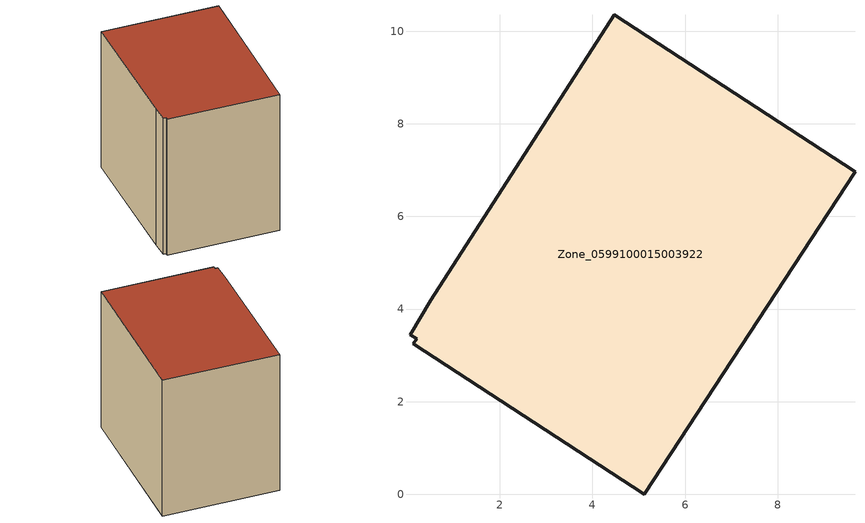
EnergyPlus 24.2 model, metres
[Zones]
Zone_0599100015003922
 floor ground (C_G): 0.51,4.19 4.47,10.36 9.67,6.97 5.12,0 0.12,3.25 0.2,3.36 0.07,3.44 z0.87
 wall outside (C_F): 5.12,0 9.67,6.97 4.47,10.36 0.51,4.19 0.07,3.44 0.2,3.36 0.12,3.25 5.12,0 z0.87:8.94
 roof outside (C_R): 0.12,3.25 5.12,0 9.67,6.97 4.47,10.36 0.51,4.19 0.07,3.44 0.2,3.36 z8.94
[BUILDING]
Pand.0599100015003922: North Axis=0; Terrain=City; Loads Convergence Tolerance Value=0.04; Temperature Convergence Tolerance Value=0.4; Solar Distribution=FullExterior; Maximum Number of Warmup Days=25; Minimum Number of Warmup Days=1
[Site:Location]
Rotterdam.The.Hague.AP_ZH_NLD Design_Conditions: Latitude=51.96; Longitude=4.45; Time Zone=1; Elevation=-4.5
[SITE:GROUNDTEMPERATURE:BUILDINGSURFACE]
18, 18, 18, 18, 18, 18, 18, 18, 18, 18, 18, 18
[MATERIAL] Thermal Absorptance=0.9; Solar Absorptance=0.7; Visible Absorptance=0.7
Name | Roughness | Thickness | Conductivity | Density | Specific Heat
G.TC.1965-1974 | MediumSmooth | 0.15 | 0.882353 | 540 | 1210
F.TC.1965-1974 | Rough | 0.3 | 0.697674 | 1920 | 840
R.TC.1965-1974 | MediumRough | 0.2 | 0.232558 | 1500 | 1000
[CONSTRUCTION]
C_G: G.TC.1965-1974
C_F: F.TC.1965-1974
C_R: R.TC.1965-1974
[ZONE]
Zone_0599100015003922: Type=1; Multiplier=1; Ceiling Height=Autocalculate; Volume=Autocalculate; Floor Area=autocalculate; Part of Total Floor Area=Yes
[ZONEINFILTRATION:DESIGNFLOWRATE]
Infil_Zone_0599100015003922: Zone or ZoneList or Space or SpaceList=Zone_0599100015003922; Schedule=AlwaysOn; Design Flow Rate Calculation Method=Flow/Area; Flow Rate per Floor Area=0.003; Constant Term Coefficient=1; Temperature Term Coefficient=0; Velocity Term Coefficient=0; Velocity Squared Term Coefficient=0
[HVACTEMPLATE:ZONE:IDEALLOADSAIRSYSTEM]
Zone_0599100015003922: Maximum Heating Supply Air Temperature=50; Minimum Cooling Supply Air Temperature=13; Maximum Heating Supply Air Humidity Ratio=0.0156; Minimum Cooling Supply Air Humidity Ratio=0.0077; Heating Limit=NoLimit; Cooling Limit=NoLimit; Dehumidification Control Type=ConstantSensibleHeatRatio; Cooling Sensible Heat Ratio=0.7; Dehumidification Setpoint=60; Humidification Control Type=None; Humidification Setpoint=30; Outdoor Air Method=None; Outdoor Air Flow Rate per Person=0.00944; Outdoor Air Flow Rate per Zone Floor Area=0; Outdoor Air Flow Rate per Zone=0; Demand Controlled Ventilation Type=None; Outdoor Air Economizer Type=NoEconomizer; Heat Recovery Type=None; Sensible Heat Recovery Effectiveness=0.7; Latent Heat Recovery Effectiveness=0.65
[ZONECONTROL:THERMOSTAT]
ThermostatControl_Zone_0599100015003922: Zone or ZoneList=Zone_0599100015003922; Control Type Schedule=DualSetpointControlType; Control 1=Thermostat_Zone_0599100015003922; Temperature Difference Between Cutout And Setpoint=0
[THERMOSTATSETPOINT:DUALSETPOINT]
Thermostat_Zone_0599100015003922: Heating Setpoint Temperature Schedule=HeatingSetpoint_Zone_0599100015003922; Cooling Setpoint Temperature Schedule=CoolingSetpoint_Zone_0599100015003922
[SCHEDULE:COMPACT]
HeatingSetpoint_Zone_0599100015003922: Through: 12/31, For: AllDays, Until: 24:00, 21
CoolingSetpoint_Zone_0599100015003922: Through: 12/31, For: AllDays, Until: 24:00, 24
DualSetpointControlType: Through: 12/31, For: AllDays, Until: 24:00, 4
AlwaysOn: Through: 12/31, For: AllDays, Until: 24:00, 1
